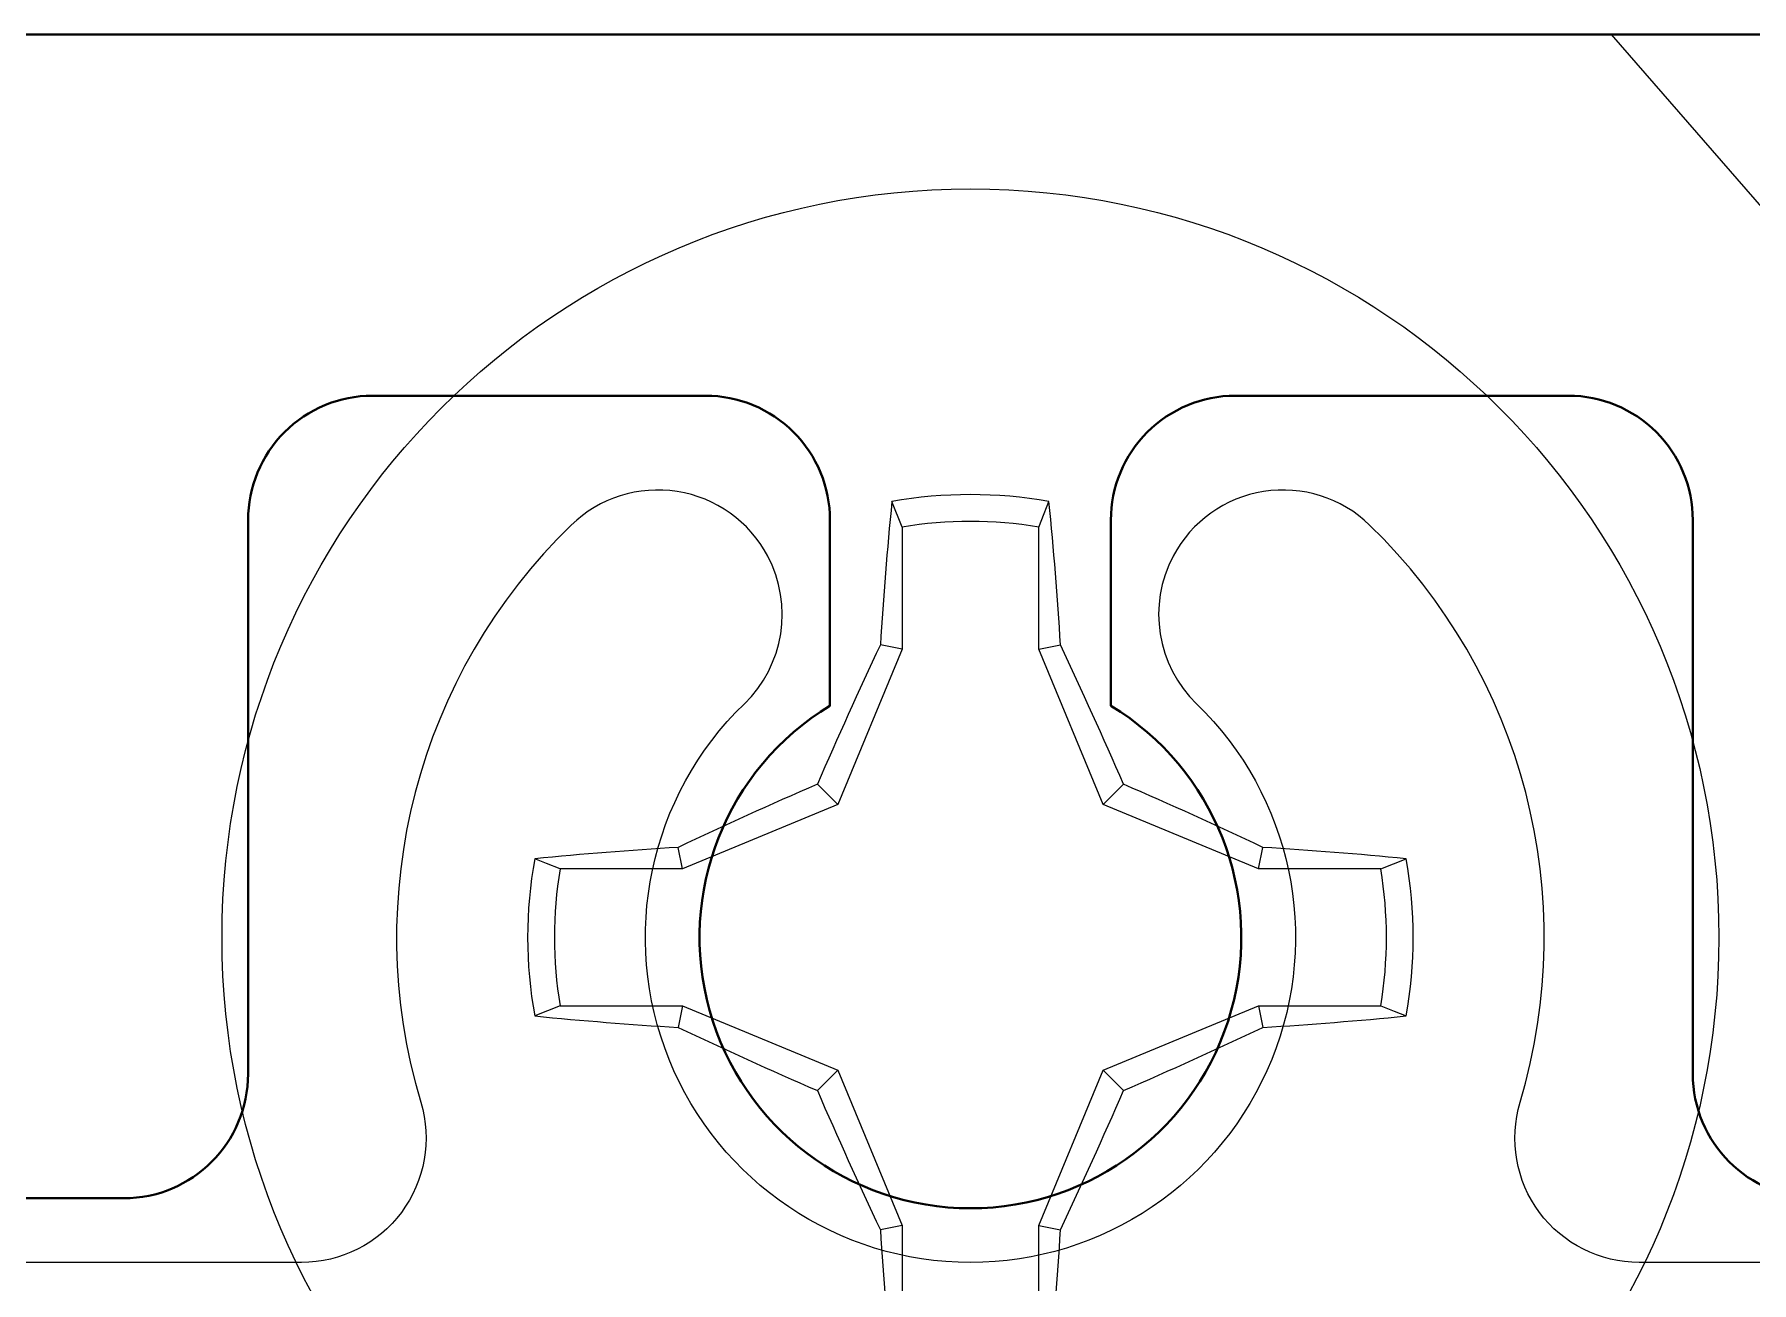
# Model space of a CAD drawing. Extents: x -26 to 91, y -47 to 75.
# Drawn here: x 13.8961 to 14.3241, y 66.9021 to 67.2132 of the extents above; entities that cross this region are included whole.
import ezdxf

# ---------------------------------------------------------------- set-up
doc = ezdxf.new("R2010")
doc.units = 0
doc.header["$MEASUREMENT"] = 0
doc.layers.get('0').update_dxf_attribs({"linetype": 'CONTINUOUS'})
for name, color, linetype in [('Ballons', 7, 'CONTINUOUS'), ('DIM', 7, 'CONTINUOUS'), ('FRAME', 1, 'CONTINUOUS')]:
    doc.layers.add(name, color=color, linetype=linetype)

# ---------------------------------------------------------------- blocks, each defined once
blk = doc.blocks.new('dfasdf')
at = {"color": 7, "linetype": 'Continuous', "lineweight": 15}
for p, q in [((54.62253623668551, 25.67929215277202), (54.62001079131574, 25.68563231801015)), ((54.62253623668551, 25.67929215277202), (54.62253623656059, 25.64883255913464)), ((54.65663524452094, 25.64883255913464), (54.65663524439602, 25.67929215277202)), ((54.62253623656059, 25.64883255913464), (54.60650339583583, 25.61012585565278)), ((54.62253623656059, 25.64883255913464), (54.61714810462188, 25.64990432496191)), ((54.65663524452094, 25.64883255913464), (54.66202337645965, 25.64990432496191)), ((54.6726680852457, 25.61012585565278), (54.65663524452094, 25.64883255913464)), ((54.60650339583583, 25.61012585565278), (54.60143627622766, 25.61519297526095)), ((54.6726680852457, 25.61012585565278), (54.67773520485387, 25.61519297526095)), ((54.60650339583583, 25.61012585565278), (54.56779669235397, 25.59409301492803)), ((54.71137478872755, 25.59409301492803), (54.6726680852457, 25.61012585565278)), ((54.56779669235397, 25.59409301492803), (54.5667249265267, 25.59948114686674)), ((54.71137478872755, 25.59409301492803), (54.71244655455483, 25.59948114686674)), ((54.74183438236494, 25.59409301480311), (54.74817454760306, 25.59661846017288)), ((54.56779669235397, 25.59409301492803), (54.53733709871659, 25.59409301480311)), ((54.74183438236494, 25.59409301480311), (54.71137478872755, 25.59409301492803)), ((54.53733709871659, 25.55999400709259), (54.53099693347846, 25.55746856172282)), ((54.53733709871659, 25.55999400709259), (54.56779669235397, 25.55999400696767)), ((54.56779669235397, 25.55999400696767), (54.5667249265267, 25.55460587502896)), ((54.56779669235397, 25.55999400696767), (54.60650339583583, 25.54396116624292)), ((54.6726680852457, 25.54396116624292), (54.71137478872755, 25.55999400696767)), ((54.71137478872755, 25.55999400696767), (54.71244655455483, 25.55460587502896)), ((54.71137478872755, 25.55999400696767), (54.74183438236494, 25.55999400709259)), ((54.60650339583583, 25.54396116624292), (54.60143627622766, 25.53889404663474)), ((54.60650339583583, 25.54396116624292), (54.62253623656059, 25.50525446276106)), ((54.65663524452094, 25.50525446276106), (54.6726680852457, 25.54396116624292)), ((54.6726680852457, 25.54396116624292), (54.67773520485387, 25.53889404663475)), ((54.62253623656059, 25.50525446276106), (54.61714810462188, 25.50418269693379)), ((54.62253623656059, 25.50525446276106), (54.62253623668551, 25.47479486912368)), ((54.65663524439602, 25.47479486912368), (54.65663524452094, 25.50525446276106)), ((54.65663524452094, 25.50525446276106), (54.66202337645965, 25.50418269693379))]:
    blk.add_line(p, q, dxfattribs=at)
at = {"color": 7, "linetype": 'Continuous', "lineweight": 15, "flags": 128}
for points in [[(54.65663524452094, 25.6792921514295), (54.65797790963536, 25.68266525329647), (54.65916069045094, 25.68563232235397)], [(54.53733710005912, 25.59409301492803), (54.53396399819215, 25.59543568004244), (54.53099692913464, 25.59661846085802)], [(54.74183438102241, 25.55999400696767), (54.74520748288938, 25.55865134185326), (54.74817455194688, 25.55746856103768)]]:
    blk.add_lwpolyline(points, dxfattribs=at)
at = {"color": 7, "linetype": 'Continuous', "lineweight": 15}
blk.add_circle((54.63958574054077, 25.57704351094785), 0.1865, dxfattribs=at)
for centre, radius, start, end in [((55.55923696755821, 25.59239862736811), 0.9438423243883393, 174.331020246561, 176.5069634004732), ((54.63958574054077, 25.57704351094785), 0.1103390577102037, 79.78122404599377, 100.2187759540062), ((53.71993451352332, 25.59239862736811), 0.9438423243883396, 3.493036599526764, 5.668979753439), ((54.63958574054077, 25.57704351094785), 0.1036603604884616, 80.53328149870394, 99.46671850129607), ((55.69227379090769, 25.14234536313966), 1.188911832605012, 154.728347098359, 156.5646144614533), ((53.58689769017383, 25.14234536313966), 1.188911832605011, 23.43538553854767, 25.27165290164098), ((55.07428388834875, 24.5243554605814), 1.188911832604491, 113.4353855385473, 115.2716529016415), ((54.20488759273276, 24.52435546058134), 1.188911832604554, 64.72834709835854, 66.56461446145273), ((54.62423062412051, 24.65739228393045), 0.9438423243883038, 93.49303659952683, 95.668979753439), ((54.65494085696103, 24.65739228393045), 0.9438423243883007, 84.331020246561, 86.50696340047317), ((54.63958574054077, 25.57704351094785), 0.1103390577102036, 169.7812240459948, 190.2187759540072), ((54.63958574054077, 25.57704351094785), 0.1103390577102037, 349.7812240459958, 10.21877595400523), ((54.63958574054077, 25.57704351094785), 0.1036603604884616, 170.5332814987039, 189.4667185012971), ((54.63958574054077, 25.57704351094785), 0.1036603604884617, 350.5332814987059, 9.466718501296064), ((54.62423062412056, 26.49669473796594), 0.9438423243889865, 264.331020246563, 266.5069634004732), ((54.65494085696097, 26.49669473796594), 0.9438423243889886, 273.4930365995289, 275.668979753439), ((55.07428388834911, 26.62973156131513), 1.188911832605399, 244.7283470983603, 246.5646144614546), ((54.20488759273238, 26.6297315613152), 1.18891183260548, 293.4353855385477, 295.2716529016415), ((55.69227379090783, 26.01174165875611), 1.188911832605172, 203.4353855385477, 205.2716529016419), ((53.58689769017384, 26.01174165875604), 1.188911832605003, 334.7283470983599, 336.5646144614533), ((55.55923696755824, 25.5616883945276), 0.9438423243883757, 183.4930365995278, 185.66897975344), ((53.71993451352328, 25.5616883945276), 0.943842324388376, 354.331020246561, 356.5069634004732)]:
    blk.add_arc(centre, radius, start, end, dxfattribs=at)
blk = doc.blocks.new('no 6 500')
at = {"color": 7, "linetype": 'Continuous', "lineweight": 15}
for p, q in [((56.4540499876942, 21.48189203200132), (56.3960499876942, 21.53231066279466)), ((56.3960499876942, 21.53231066279466), (56.3960499876942, 21.27031066279466))]:
    blk.add_line(p, q, dxfattribs=at)
blk = doc.blocks.new('3809 BLOCK FRAME')
blk.add_lwpolyline([(-3.5, 0.3429999999999813, -0.4142135623730992), (-3.469000000000001, 0.3739999999999801), (-2.416661333247999, 0.3739999999999766, -0.5023996456153793), (-2.386968796864736, 0.3340919540229654, 0.280293186483018), (-2.349458984129623, 0.1902531729156172, 0.4989546285431058), (-2.30052657023338, 0.1979733421588774, 0.3342632004438116), (-2.306336907094398, 0.2348007482948562, -2.470835885113011), (-2.193663092905599, 0.2348007482948509, 0.3342632004438208), (-2.199473429766618, 0.1979733421588774, 0.498954628543111), (-2.150541015870381, 0.1902531729156243, 0.2802931864830181), (-2.113031203135268, 0.3340919540229672, -0.5023996456153835), (-2.083338666752001, 0.3739999999999801), (-1.637, 0.3739999999999801, -0.414213562373095)], format="xyb")

msp = doc.modelspace()

# ---------------------------------------------------------------- linework, layer by layer
at = {"layer": 'DIM', "color": 5, "lineweight": 40}
msp.add_lwpolyline([(13.53038618591068, 67.21315008976202), (15.31838618591068, 67.21315008976202, -0.414213562373095), (15.34938618591068, 67.18215008976202), (15.34938618591068, 66.9541500897619, -0.414213562373095), (15.31838618591068, 66.92315008976189), (14.87938618591068, 66.92315008976189, 0.9999999999999999), (14.85938618591068, 66.92315008976189), (14.779355445069, 66.92315008976189, 1.086282983489927), (14.75942374522158, 66.92315008976189), (14.34038618591078, 66.92315008976189, -0.414213562373095), (14.30938618591078, 66.9541500897619), (14.30938618591078, 67.09212312915675, 0.414213562373095), (14.27838618591078, 67.12312312915674), (14.19538618591068, 67.12312312915674, 0.414213562373095), (14.16438618591068, 67.09212312915675), (14.16438618591068, 67.04586707166496, -3.577628054374006), (14.09438618591069, 67.04586707166494), (14.09438618591069, 67.09212312915675, 0.414213562373095), (14.06338618591069, 67.12312312915674), (13.98038618591078, 67.12312312915674, 0.414213562373095), (13.94938618591078, 67.09212312915675), (13.94938618591078, 66.9541500897619, -0.414213562373095), (13.91838618591078, 66.92315008976189), (13.53038618591068, 66.92315008976189, -0.414213562373095)], format="xyb", dxfattribs=at)

# ---------------------------------------------------------------- block references
msp.add_blockref('dfasdf', (-40.51019955463011, 41.41110657881391))
at = {"layer": 'Ballons', "xscale": -1, "rotation": 90}
msp.add_blockref('no 6 500', (35.82143470206694, 123.6092000767582), dxfattribs=at)
at = {"layer": 'FRAME', "rotation": 180}
msp.add_blockref('3809 BLOCK FRAME', (11.87938618591069, 67.28115008976178), dxfattribs=at)

doc.saveas('drawing.dxf')
